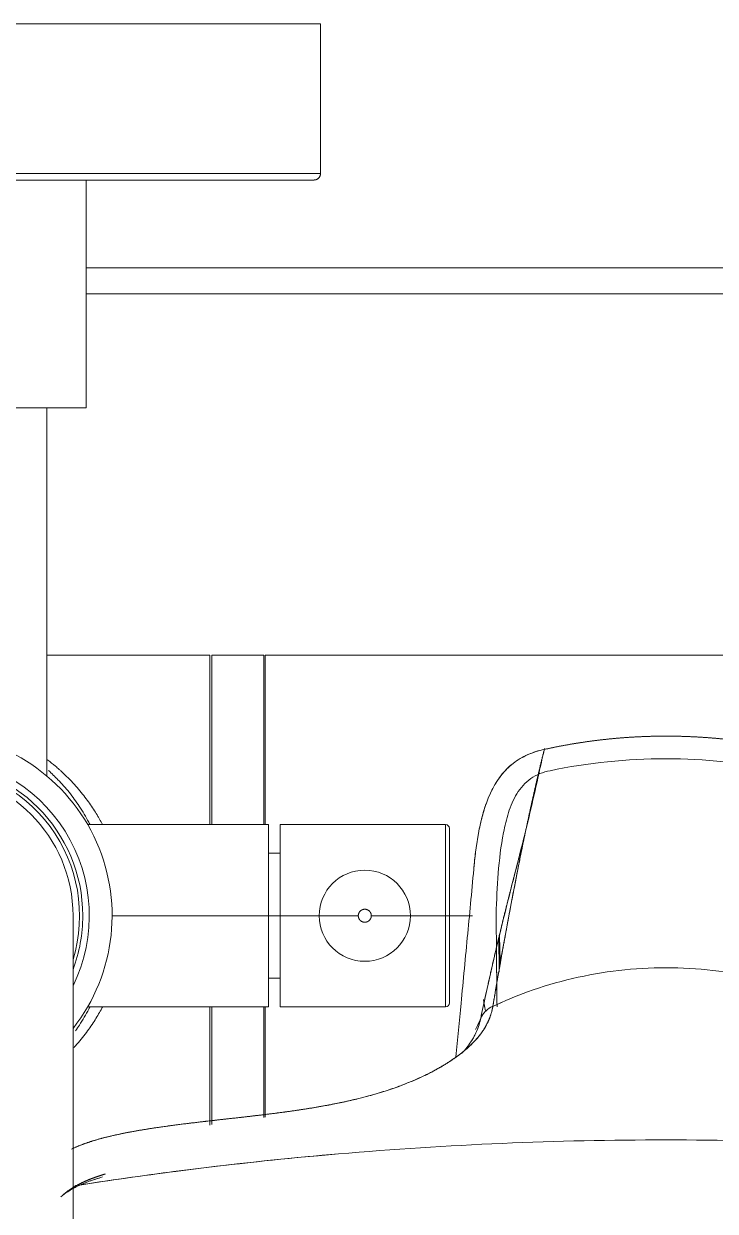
# Model space of a CAD drawing. Header units: millimetres. Extents: x 8883 to 11259, y -10160 to -6800.
# Drawn here: x 9685.8 to 9738.9, y -7049.6 to -6958.4 of the extents above; entities that cross this region are included whole.
import ezdxf

# ---------------------------------------------------------------- set-up
doc = ezdxf.new("R2010")
doc.units = ezdxf.units.MM

msp = doc.modelspace()

# ---------------------------------------------------------------- linework, layer by layer
at = {"linetype": 'Continuous', "lineweight": 18}
for p, q in [((9708.596, -6958.384), (9648.596, -6958.384)), ((9708.596, -6958.384), (9708.596, -6969.884)), ((9649.096, -6970.384), (9708.095, -6970.384)), ((9690.596, -6970.384), (9690.596, -6987.884)), ((9690.593, -6977.126), (9900.126, -6977.126)), ((9666.596, -6987.884), (9690.596, -6987.884)), ((9687.596, -7016.126), (9687.596, -6987.885)), ((9700.096, -7006.884), (9687.595, -7006.884)), ((9700.096, -7019.884), (9700.096, -7006.884)), ((9700.246, -7019.884), (9700.246, -7006.884)), ((9704.246, -7006.884), (9700.246, -7006.884)), ((9704.246, -7019.884), (9704.246, -7006.884)), ((9704.346, -7019.884), (9704.346, -7006.884)), ((9746.596, -7006.884), (9704.346, -7006.884)), ((9704.346, -7006.884), (9704.346, -7019.884)), ((9746.596, -7006.884), (9704.346, -7006.884)), ((9725.793, -7014.048), (9725.787, -7014.049)), ((9704.596, -7019.884), (9690.755, -7019.884)), ((9704.596, -7019.884), (9704.596, -7026.884)), ((9705.496, -7026.884), (9705.496, -7019.884)), ((9718.196, -7019.884), (9705.496, -7019.884)), ((9718.496, -7020.184), (9718.496, -7026.884)), ((9705.496, -7022.084), (9704.596, -7022.084)), ((9689.596, -7066.884), (9689.596, -7026.884)), ((9704.596, -7026.884), (9704.596, -7033.884)), ((9705.496, -7026.884), (9705.496, -7033.884)), ((9718.496, -7026.884), (9718.496, -7033.584)), ((9722.318, -7031.204), (9722.295, -7028.53)), ((9722.33, -7028.38), (9722.4, -7030.544)), ((9722.102, -7029.349), (9722.106, -7029.711)), ((9722.111, -7030.326), (9722.128, -7032.226)), ((9704.596, -7031.684), (9705.496, -7031.684)), ((9690.755, -7033.884), (9704.596, -7033.884)), ((9700.096, -7033.885), (9700.096, -7042.969)), ((9700.246, -7033.885), (9700.246, -7042.918)), ((9704.246, -7033.885), (9704.246, -7042.372)), ((9704.346, -7042.358), (9704.346, -7033.885)), ((9704.346, -7033.885), (9704.346, -7042.358)), ((9705.496, -7033.884), (9718.196, -7033.884))]:
    msp.add_line(p, q, dxfattribs=at)
at = {"linetype": 'Continuous', "lineweight": 13}
for p, q in [((9648.596, -6969.884), (9708.596, -6969.884)), ((9718.196, -7026.884), (9718.196, -7019.884)), ((9704.596, -7026.884), (9705.496, -7026.884)), ((9711.496, -7026.884), (9708.496, -7026.884)), ((9715.496, -7026.884), (9712.496, -7026.884)), ((9718.196, -7026.884), (9718.496, -7026.884)), ((9718.196, -7026.884), (9718.196, -7033.884)), ((9720.275, -7026.884), (9718.495, -7026.884)), ((9718.495, -7026.884), (9720.275, -7026.884))]:
    msp.add_line(p, q, dxfattribs=at)
at = {"linetype": 'Continuous', "lineweight": 18}
for centre, radius, start, end in [((9678.596, -7026.884), 14, 321.78937, 90), ((9678.596, -7026.884), 12.25, 333.89156, 90), ((9678.596, -7026.884), 11.75, 0, 180), ((9678.596, -7026.884), 11.5, 343.04344, 90), ((9678.596, -7026.884), 11, 360, 90), ((9718.196, -7020.184), 0.3, 0, 90), ((9711.996, -7026.884), 3.5, 0, 180), ((9678.596, -7026.884), 11.75, 339.41531, 0), ((9711.996, -7026.884), 3.5, 180, 0), ((9718.196, -7033.584), 0.3, 270, 0)]:
    msp.add_arc(centre, radius, start, end, dxfattribs=at)
for points, weights, degree in [([(9708.596, -6969.884), (9708.596, -6970.092), (9708.303, -6970.384), (9708.095, -6970.384)], [1, 0.923852446424, 0.923852446424, 1], 2), ([(9725.787, -7014.049), (9725.248, -7016.212), (9724.766, -7018.372), (9724.313, -7020.507)], [0.999999846782, 1.00003500986, 1.0000221444, 1], 3)]:
    msp.add_rational_spline(points, weights, degree=degree, dxfattribs=at)
at = {"linetype": 'Continuous', "lineweight": 13}
for points in [[(9900.126, -6979.126), (9690.593, -6979.126)], [(9704.596, -7026.884), (9692.596, -7026.884)], [(9705.496, -7026.884), (9708.496, -7026.884)], [(9715.496, -7026.884), (9718.196, -7026.884)]]:
    msp.add_open_spline(points, degree=1, dxfattribs=at)
at = {"linetype": 'Continuous', "lineweight": 18}
for points, knots in [([(9744.449, -7014.112), (9744.414, -7014.105), (9744.345, -7014.089), (9744.241, -7014.067), (9744.137, -7014.044), (9744.033, -7014.022), (9743.929, -7014), (9743.825, -7013.979), (9743.721, -7013.957), (9743.616, -7013.936), (9743.512, -7013.915), (9743.408, -7013.895), (9743.303, -7013.875), (9743.199, -7013.854), (9743.094, -7013.835), (9742.99, -7013.815), (9742.885, -7013.796), (9742.78, -7013.777), (9742.676, -7013.758), (9742.571, -7013.74), (9742.466, -7013.721), (9742.361, -7013.703), (9742.256, -7013.686), (9742.151, -7013.668), (9742.046, -7013.651), (9741.941, -7013.634), (9741.836, -7013.617), (9741.731, -7013.601), (9741.626, -7013.585), (9741.521, -7013.569), (9741.416, -7013.553), (9741.311, -7013.538), (9741.205, -7013.523), (9741.1, -7013.508), (9740.995, -7013.493), (9740.889, -7013.479), (9740.784, -7013.465), (9740.678, -7013.451), (9740.573, -7013.437), (9740.468, -7013.424), (9740.362, -7013.411), (9740.256, -7013.398), (9740.151, -7013.386), (9740.045, -7013.373), (9739.94, -7013.361), (9739.834, -7013.35), (9739.728, -7013.338), (9739.622, -7013.327), (9739.517, -7013.316), (9739.411, -7013.305), (9739.305, -7013.295), (9739.199, -7013.285), (9739.093, -7013.275), (9738.988, -7013.265), (9738.882, -7013.256), (9738.776, -7013.246), (9738.67, -7013.238), (9738.564, -7013.229), (9738.458, -7013.221), (9738.352, -7013.213), (9738.246, -7013.205), (9738.14, -7013.197), (9738.034, -7013.19), (9737.928, -7013.183), (9737.822, -7013.176), (9737.716, -7013.169), (9737.609, -7013.163), (9737.503, -7013.157), (9737.397, -7013.151), (9737.291, -7013.146), (9737.185, -7013.141), (9737.079, -7013.136), (9736.972, -7013.131), (9736.866, -7013.127), (9736.76, -7013.122), (9736.654, -7013.119), (9736.548, -7013.115), (9736.441, -7013.111), (9736.335, -7013.108), (9736.229, -7013.105), (9736.123, -7013.103), (9736.016, -7013.1), (9735.91, -7013.098), (9735.804, -7013.097), (9735.697, -7013.095), (9735.591, -7013.094), (9735.485, -7013.093), (9735.379, -7013.092), (9735.272, -7013.091), (9735.166, -7013.091), (9735.06, -7013.091), (9734.953, -7013.091), (9734.847, -7013.092), (9734.741, -7013.093), (9734.635, -7013.094), (9734.528, -7013.095), (9734.422, -7013.097), (9734.316, -7013.098), (9734.209, -7013.1), (9734.103, -7013.103), (9733.997, -7013.105), (9733.891, -7013.108), (9733.784, -7013.111), (9733.678, -7013.115), (9733.572, -7013.118), (9733.466, -7013.122), (9733.359, -7013.127), (9733.253, -7013.131), (9733.147, -7013.136), (9733.041, -7013.141), (9732.935, -7013.146), (9732.829, -7013.151), (9732.722, -7013.157), (9732.616, -7013.163), (9732.51, -7013.169), (9732.404, -7013.176), (9732.298, -7013.183), (9732.192, -7013.19), (9732.086, -7013.197), (9731.98, -7013.205), (9731.874, -7013.212), (9731.768, -7013.221), (9731.662, -7013.229), (9731.556, -7013.238), (9731.45, -7013.246), (9731.344, -7013.256), (9731.238, -7013.265), (9731.132, -7013.275), (9731.026, -7013.285), (9730.92, -7013.295), (9730.815, -7013.305), (9730.709, -7013.316), (9730.603, -7013.327), (9730.497, -7013.338), (9730.392, -7013.349), (9730.286, -7013.361), (9730.18, -7013.373), (9730.075, -7013.386), (9729.969, -7013.398), (9729.864, -7013.411), (9729.758, -7013.424), (9729.653, -7013.437), (9729.547, -7013.451), (9729.442, -7013.465), (9729.336, -7013.479), (9729.231, -7013.493), (9729.125, -7013.508), (9729.02, -7013.522), (9728.915, -7013.538), (9728.81, -7013.553), (9728.704, -7013.569), (9728.599, -7013.585), (9728.494, -7013.601), (9728.389, -7013.617), (9728.284, -7013.634), (9728.179, -7013.651), (9728.074, -7013.668), (9727.969, -7013.685), (9727.864, -7013.703), (9727.759, -7013.721), (9727.655, -7013.739), (9727.55, -7013.758), (9727.445, -7013.777), (9727.34, -7013.796), (9727.236, -7013.815), (9727.131, -7013.835), (9727.027, -7013.854), (9726.922, -7013.874), (9726.818, -7013.895), (9726.713, -7013.915), (9726.609, -7013.936), (9726.505, -7013.957), (9726.4, -7013.979), (9726.296, -7014), (9726.192, -7014.022), (9726.088, -7014.044), (9725.984, -7014.067), (9725.88, -7014.089), (9725.811, -7014.105), (9725.776, -7014.112)], [0, 0, 0, 0, 0.005655, 0.011311, 0.016966, 0.022621, 0.028275, 0.03393, 0.039584, 0.045238, 0.050892, 0.056545, 0.062199, 0.067852, 0.073505, 0.079158, 0.084811, 0.090463, 0.096116, 0.101768, 0.10742, 0.113072, 0.118724, 0.124375, 0.130027, 0.135678, 0.141329, 0.14698, 0.152631, 0.158282, 0.163932, 0.169583, 0.175233, 0.180883, 0.186533, 0.192183, 0.197833, 0.203483, 0.209132, 0.214782, 0.220431, 0.22608, 0.231729, 0.237378, 0.243027, 0.248676, 0.254325, 0.259973, 0.265622, 0.27127, 0.276919, 0.282567, 0.288215, 0.293863, 0.299511, 0.305159, 0.310807, 0.316455, 0.322103, 0.32775, 0.333398, 0.339045, 0.344693, 0.35034, 0.355988, 0.361635, 0.367282, 0.372929, 0.378577, 0.384224, 0.389871, 0.395518, 0.401165, 0.406812, 0.412459, 0.418106, 0.423752, 0.429399, 0.435046, 0.440693, 0.44634, 0.451986, 0.457633, 0.46328, 0.468927, 0.474573, 0.48022, 0.485867, 0.491514, 0.49716, 0.502807, 0.508454, 0.5141, 0.519747, 0.525394, 0.531041, 0.536687, 0.542334, 0.547981, 0.553628, 0.559275, 0.564922, 0.570569, 0.576215, 0.581862, 0.587509, 0.593157, 0.598804, 0.604451, 0.610098, 0.615745, 0.621393, 0.62704, 0.632687, 0.638335, 0.643982, 0.64963, 0.655277, 0.660925, 0.666573, 0.672221, 0.677869, 0.683517, 0.689165, 0.694813, 0.700461, 0.706109, 0.711758, 0.717406, 0.723055, 0.728704, 0.734352, 0.740001, 0.74565, 0.751299, 0.756949, 0.762598, 0.768247, 0.773897, 0.779546, 0.785196, 0.790846, 0.796496, 0.802146, 0.807796, 0.813447, 0.819097, 0.824748, 0.830399, 0.83605, 0.841701, 0.847352, 0.853003, 0.858655, 0.864306, 0.869958, 0.87561, 0.881262, 0.886915, 0.892567, 0.89822, 0.903873, 0.909526, 0.915179, 0.920832, 0.926486, 0.93214, 0.937794, 0.943448, 0.949102, 0.954756, 0.960411, 0.966066, 0.971721, 0.977377, 0.983032, 0.988688, 0.994344, 1, 1, 1, 1]), ([(9720.379, -7023.102), (9720.385, -7023.039), (9720.391, -7022.977), (9720.439, -7022.497), (9720.487, -7022.079), (9720.602, -7021.24), (9720.67, -7020.82), (9720.833, -7019.977), (9720.928, -7019.553), (9721.163, -7018.701), (9721.304, -7018.273), (9721.565, -7017.634), (9721.66, -7017.421), (9721.873, -7017.001), (9721.99, -7016.793), (9722.384, -7016.177), (9722.705, -7015.775), (9723.466, -7015.092), (9723.905, -7014.81), (9724.828, -7014.37), (9725.312, -7014.212), (9725.776, -7014.112)], [0, 0, 0, 0, 0.018284, 0.018284, 0.140999, 0.140999, 0.263713, 0.263713, 0.386428, 0.386428, 0.509142, 0.509142, 0.570499, 0.570499, 0.631857, 0.631857, 0.754571, 0.754571, 0.877286, 0.877286, 1, 1, 1, 1]), ([(9725.776, -7014.112), (9725.776, -7014.112), (9725.559, -7014.158), (9725.13, -7014.27), (9724.506, -7014.502), (9723.914, -7014.805), (9723.365, -7015.179), (9722.87, -7015.622), (9722.435, -7016.121), (9722.06, -7016.666), (9721.741, -7017.244), (9721.471, -7017.846), (9721.243, -7018.465), (9721.051, -7019.095), (9720.835, -7019.946), (9720.629, -7021.024), (9720.481, -7022.113), (9720.412, -7022.769), (9720.39, -7022.99)], [0, 0, 0, 0, 0.000036, 0.058823, 0.117609, 0.176395, 0.235181, 0.293967, 0.352753, 0.411539, 0.470325, 0.529111, 0.587897, 0.646683, 0.705469, 0.823042, 0.940614, 1, 1, 1, 1]), ([(9724.313, -7020.507), (9724.445, -7019.97), (9724.573, -7019.435), (9724.822, -7018.368), (9724.943, -7017.836), (9725.183, -7016.772), (9725.301, -7016.24), (9725.537, -7015.177), (9725.656, -7014.645), (9725.776, -7014.112)], [0, 0, 0, 0, 0.25, 0.25, 0.5, 0.5, 0.75, 0.75, 1, 1, 1, 1]), ([(9725.779, -7014.095), (9725.779, -7014.095), (9725.779, -7014.095), (9725.776, -7014.095), (9725.776, -7014.101), (9725.776, -7014.112)], [0, 0, 0, 0, 0.029239, 0.029239, 1, 1, 1, 1]), ([(9687.635, -7014.914), (9687.646, -7014.923), (9687.657, -7014.931), (9687.854, -7015.08), (9688.046, -7015.233), (9688.342, -7015.481), (9688.441, -7015.567), (9688.592, -7015.701), (9688.668, -7015.769), (9688.757, -7015.85), (9688.801, -7015.892), (9688.824, -7015.912), (9688.835, -7015.923), (9688.84, -7015.928), (9688.843, -7015.931), (9688.845, -7015.932), (9688.845, -7015.933), (9688.846, -7015.933), (9688.846, -7015.933), (9689.2, -7016.264), (9689.521, -7016.597), (9690.105, -7017.255), (9690.368, -7017.581), (9690.842, -7018.214), (9691.053, -7018.522), (9691.337, -7018.967), (9691.426, -7019.112), (9691.551, -7019.324), (9691.612, -7019.429), (9691.68, -7019.549), (9691.713, -7019.608), (9691.729, -7019.638), (9691.737, -7019.653), (9691.741, -7019.66), (9691.743, -7019.664), (9691.744, -7019.666), (9691.745, -7019.667), (9691.745, -7019.667), (9691.745, -7019.667), (9691.745, -7019.667), (9691.745, -7019.667), (9691.745, -7019.667), (9691.782, -7019.734), (9691.818, -7019.801), (9691.853, -7019.867)], [0, 0, 0, 0, 0.005639, 0.005639, 0.102858, 0.102858, 0.151468, 0.151468, 0.175773, 0.187925, 0.194001, 0.19704, 0.198559, 0.199318, 0.199698, 0.199888, 0.199983, 0.199983, 0.200078, 0.200078, 0.394517, 0.394517, 0.588956, 0.588956, 0.783394, 0.783394, 0.880614, 0.880614, 0.929224, 0.953528, 0.965681, 0.971757, 0.974795, 0.976314, 0.977074, 0.977454, 0.977643, 0.977738, 0.977786, 0.97781, 0.97781, 0.977833, 0.977833, 1, 1, 1, 1]), ([(9722.079, -7026.762), (9722.111, -7025.711), (9722.193, -7023.613), (9722.509, -7021.018), (9722.986, -7018.947), (9723.596, -7017.479), (9724.656, -7016.229), (9725.691, -7015.857), (9726.216, -7015.747)], [0, 0, 0, 0, 0.25, 0.5, 0.625, 0.75, 0.875, 1, 1, 1, 1]), ([(9724.313, -7020.507), (9724.026, -7021.655), (9723.73, -7022.812), (9723.284, -7024.565), (9723.134, -7025.152), (9722.837, -7026.332), (9722.69, -7026.924), (9722.397, -7028.115), (9722.253, -7028.713), (9721.968, -7029.913), (9721.548, -7031.72), (9721.149, -7033.542), (9720.894, -7034.761)], [0, 0, 0, 0, 0.25, 0.25, 0.375, 0.375, 0.5, 0.5, 0.625, 0.625, 0.75, 1, 1, 1, 1]), ([(9720.894, -7034.761), (9720.91, -7034.686), (9720.942, -7034.535), (9720.989, -7034.31), (9721.036, -7034.087), (9721.083, -7033.866), (9721.13, -7033.646), (9721.177, -7033.429), (9721.223, -7033.213), (9721.27, -7032.999), (9721.316, -7032.787), (9721.362, -7032.577), (9721.408, -7032.369), (9721.454, -7032.162), (9721.499, -7031.957), (9721.545, -7031.754), (9721.59, -7031.553), (9721.634, -7031.354), (9721.679, -7031.156), (9721.724, -7030.96), (9721.768, -7030.766), (9721.812, -7030.574), (9721.855, -7030.384), (9721.899, -7030.195), (9721.942, -7030.008), (9721.985, -7029.823), (9722.028, -7029.64), (9722.071, -7029.459), (9722.113, -7029.279), (9722.155, -7029.101), (9722.196, -7028.925), (9722.238, -7028.751), (9722.279, -7028.579), (9722.32, -7028.408), (9722.36, -7028.239), (9722.401, -7028.072), (9722.441, -7027.906), (9722.48, -7027.743), (9722.52, -7027.581), (9722.559, -7027.421), (9722.597, -7027.262), (9722.636, -7027.106), (9722.674, -7026.951), (9722.712, -7026.798), (9722.749, -7026.646), (9722.786, -7026.497), (9722.823, -7026.349), (9722.859, -7026.203), (9722.895, -7026.058), (9722.931, -7025.916), (9722.967, -7025.775), (9723.002, -7025.636), (9723.036, -7025.498), (9723.07, -7025.363), (9723.104, -7025.229), (9723.138, -7025.096), (9723.171, -7024.966), (9723.204, -7024.837), (9723.236, -7024.71), (9723.268, -7024.585), (9723.3, -7024.461), (9723.331, -7024.339), (9723.362, -7024.219), (9723.392, -7024.1), (9723.423, -7023.983), (9723.452, -7023.868), (9723.481, -7023.755), (9723.51, -7023.643), (9723.539, -7023.533), (9723.567, -7023.425), (9723.594, -7023.318), (9723.621, -7023.213), (9723.648, -7023.11), (9723.675, -7023.008), (9723.7, -7022.908), (9723.726, -7022.81), (9723.751, -7022.714), (9723.776, -7022.619), (9723.8, -7022.526), (9723.824, -7022.434), (9723.847, -7022.345), (9723.87, -7022.257), (9723.892, -7022.17), (9723.914, -7022.085), (9723.936, -7022.002), (9723.957, -7021.921), (9723.977, -7021.841), (9723.997, -7021.763), (9724.017, -7021.687), (9724.036, -7021.612), (9724.055, -7021.539), (9724.073, -7021.468), (9724.091, -7021.398), (9724.109, -7021.33), (9724.126, -7021.263), (9724.142, -7021.199), (9724.158, -7021.136), (9724.174, -7021.074), (9724.189, -7021.014), (9724.203, -7020.956), (9724.217, -7020.9), (9724.231, -7020.845), (9724.244, -7020.792), (9724.257, -7020.74), (9724.269, -7020.691), (9724.281, -7020.642), (9724.292, -7020.596), (9724.303, -7020.551), (9724.31, -7020.522), (9724.313, -7020.507)], [0, 0, 0, 0, 0.015505, 0.030895, 0.04617, 0.061328, 0.076371, 0.091299, 0.106111, 0.120807, 0.135387, 0.149852, 0.164201, 0.178434, 0.192552, 0.206553, 0.220439, 0.234209, 0.247863, 0.261401, 0.274823, 0.288129, 0.30132, 0.314394, 0.327352, 0.340194, 0.352921, 0.365531, 0.378025, 0.390403, 0.402664, 0.41481, 0.426839, 0.438753, 0.45055, 0.46223, 0.473795, 0.485243, 0.496575, 0.507791, 0.51889, 0.529873, 0.54074, 0.55149, 0.562124, 0.572642, 0.583043, 0.593328, 0.603496, 0.613548, 0.623483, 0.633302, 0.643004, 0.65259, 0.662059, 0.671412, 0.680648, 0.689767, 0.69877, 0.707656, 0.716426, 0.725079, 0.733615, 0.742035, 0.750338, 0.758524, 0.766594, 0.774547, 0.782383, 0.790102, 0.797705, 0.805191, 0.81256, 0.819812, 0.826948, 0.833966, 0.840868, 0.847653, 0.854322, 0.860873, 0.867308, 0.873625, 0.879826, 0.88591, 0.891877, 0.897727, 0.90346, 0.909077, 0.914576, 0.919958, 0.925224, 0.930372, 0.935404, 0.940319, 0.945116, 0.949797, 0.954361, 0.958808, 0.963137, 0.96735, 0.971446, 0.975425, 0.979287, 0.983031, 0.986659, 0.99017, 0.993564, 0.99684, 1, 1, 1, 1]), ([(9721.831, -7033.817), (9722.017, -7032.707), (9722.208, -7031.602), (9722.599, -7029.392), (9722.799, -7028.288), (9723.21, -7026.078), (9723.42, -7024.97), (9723.746, -7023.303), (9723.856, -7022.746), (9724.081, -7021.629), (9724.196, -7021.069), (9724.313, -7020.507)], [0, 0, 0, 0, 0.25, 0.25, 0.5, 0.5, 0.75, 0.75, 0.875, 0.875, 1, 1, 1, 1]), ([(9724.313, -7020.507), (9724.3, -7020.57), (9724.273, -7020.698), (9724.233, -7020.892), (9724.192, -7021.091), (9724.151, -7021.294), (9724.108, -7021.501), (9724.065, -7021.713), (9724.021, -7021.929), (9723.977, -7022.15), (9723.932, -7022.375), (9723.886, -7022.604), (9723.839, -7022.838), (9723.792, -7023.076), (9723.744, -7023.319), (9723.696, -7023.566), (9723.646, -7023.817), (9723.597, -7024.073), (9723.546, -7024.334), (9723.495, -7024.598), (9723.443, -7024.867), (9723.391, -7025.141), (9723.337, -7025.418), (9723.284, -7025.701), (9723.229, -7025.987), (9723.174, -7026.278), (9723.119, -7026.574), (9723.063, -7026.873), (9723.006, -7027.178), (9722.949, -7027.486), (9722.891, -7027.8), (9722.833, -7028.117), (9722.774, -7028.439), (9722.714, -7028.766), (9722.654, -7029.097), (9722.594, -7029.432), (9722.533, -7029.772), (9722.471, -7030.117), (9722.409, -7030.466), (9722.347, -7030.82), (9722.284, -7031.178), (9722.22, -7031.541), (9722.156, -7031.909), (9722.092, -7032.281), (9722.027, -7032.658), (9721.962, -7033.04), (9721.897, -7033.427), (9721.853, -7033.686), (9721.831, -7033.817)], [0, 0, 0, 0, 0.014068, 0.028477, 0.043227, 0.058317, 0.073749, 0.08952, 0.105633, 0.122086, 0.13888, 0.156015, 0.173491, 0.191308, 0.209465, 0.227963, 0.246802, 0.265982, 0.285503, 0.305365, 0.325568, 0.346111, 0.366996, 0.388222, 0.409789, 0.431696, 0.453945, 0.476535, 0.499466, 0.522739, 0.546352, 0.570307, 0.594602, 0.619239, 0.644218, 0.669537, 0.695198, 0.7212, 0.747544, 0.774229, 0.801255, 0.828623, 0.856332, 0.884383, 0.912775, 0.941508, 0.970583, 1, 1, 1, 1]), ([(9720.392, -7022.973), (9720.227, -7024.756), (9719.889, -7028.356), (9719.42, -7033.252), (9719.112, -7036.362), (9718.976, -7037.716)], [0, 0, 0, 0, 0.348452, 0.71334, 1, 1, 1, 1]), ([(9722.105, -7029.711), (9722.107, -7029.864), (9722.108, -7030.023), (9722.117, -7031.035), (9722.123, -7031.714), (9722.128, -7032.225)], [0, 0, 0, 0, 0.163891, 0.163891, 1, 1, 1, 1]), ([(9748.399, -7033.848), (9747.531, -7033.436), (9745.535, -7032.604), (9742.3, -7031.639), (9738.733, -7031.014), (9735.112, -7030.804), (9731.492, -7031.014), (9727.924, -7031.639), (9724.69, -7032.604), (9722.693, -7033.436), (9721.825, -7033.848)], [0, 0, 0, 0, 0.105593, 0.237062, 0.368531, 0.5, 0.631469, 0.762938, 0.894407, 1, 1, 1, 1]), ([(9721.16, -7033.621), (9721.165, -7033.656), (9721.194, -7033.841), (9721.231, -7034.024), (9721.266, -7034.171)], [0, 0, 0, 0, 0.188331, 1, 1, 1, 1]), ([(9689.484, -7044.801), (9689.606, -7044.743), (9689.938, -7044.596), (9690.291, -7044.459), (9690.63, -7044.338), (9690.745, -7044.299), (9690.976, -7044.223), (9691.094, -7044.186), (9691.449, -7044.079), (9691.691, -7044.011), (9692.181, -7043.882), (9692.43, -7043.821), (9692.932, -7043.706), (9693.438, -7043.597), (9693.949, -7043.499), (9694.46, -7043.406), (9694.715, -7043.362), (9695.225, -7043.277), (9695.479, -7043.237), (9695.985, -7043.16), (9696.238, -7043.123), (9696.739, -7043.052), (9696.988, -7043.018), (9697.732, -7042.919), (9698.221, -7042.858), (9699.184, -7042.741), (9699.659, -7042.686), (9700.591, -7042.58), (9701.049, -7042.528), (9701.947, -7042.428), (9702.386, -7042.379), (9703.247, -7042.281), (9703.668, -7042.232), (9704.489, -7042.133), (9704.89, -7042.083), (9705.671, -7041.981), (9706.051, -7041.929), (9706.791, -7041.824), (9707.151, -7041.77), (9707.848, -7041.659), (9708.186, -7041.603), (9708.84, -7041.489), (9709.472, -7041.373), (9710.355, -7041.194), (9710.901, -7041.071), (9711.426, -7040.947), (9711.678, -7040.884), (9712.162, -7040.757), (9712.394, -7040.694), (9712.839, -7040.567), (9713.052, -7040.503), (9713.461, -7040.377), (9713.656, -7040.314), (9714.028, -7040.19), (9714.205, -7040.129), (9714.542, -7040.009), (9714.702, -7039.95), (9715.157, -7039.777), (9715.428, -7039.667), (9715.916, -7039.46), (9716.134, -7039.362), (9716.524, -7039.181), (9716.696, -7039.098), (9717.003, -7038.944), (9717.137, -7038.875), (9717.372, -7038.75), (9717.474, -7038.695), (9717.647, -7038.599), (9717.719, -7038.558), (9717.837, -7038.49), (9717.884, -7038.463), (9717.926, -7038.438), (9717.936, -7038.433), (9717.944, -7038.427), (9717.947, -7038.426), (9717.947, -7038.426), (9717.947, -7038.426), (9717.947, -7038.426), (9717.947, -7038.426), (9717.947, -7038.426), (9717.947, -7038.426), (9717.948, -7038.426), (9717.948, -7038.425), (9717.951, -7038.424), (9717.963, -7038.417), (9718.008, -7038.39), (9718.187, -7038.282), (9718.35, -7038.181), (9718.976, -7037.776), (9719.395, -7037.46), (9719.84, -7037.08), (9719.925, -7037.004), (9720.088, -7036.855), (9720.322, -7036.633), (9720.524, -7036.417), (9720.709, -7036.203), (9720.767, -7036.132), (9720.837, -7036.044), (9720.854, -7036.022), (9720.872, -7035.999), (9720.876, -7035.993), (9720.877, -7035.992), (9720.878, -7035.992), (9720.878, -7035.991), (9720.878, -7035.991), (9720.878, -7035.991), (9720.878, -7035.991), (9720.878, -7035.991), (9720.879, -7035.99), (9720.881, -7035.987), (9720.893, -7035.971), (9720.907, -7035.953), (9720.945, -7035.903), (9720.976, -7035.86), (9721.048, -7035.757), (9721.089, -7035.697), (9721.221, -7035.491), (9721.323, -7035.319), (9721.446, -7035.064), (9721.47, -7035.011), (9721.5, -7034.942), (9721.508, -7034.925), (9721.516, -7034.906), (9721.517, -7034.902), (9721.518, -7034.9), (9721.518, -7034.9), (9721.518, -7034.9), (9721.518, -7034.9), (9721.518, -7034.899), (9721.519, -7034.898), (9721.522, -7034.89), (9721.535, -7034.86), (9721.546, -7034.832), (9721.59, -7034.722), (9721.62, -7034.638), (9721.672, -7034.482), (9721.694, -7034.408), (9721.732, -7034.271), (9721.748, -7034.207), (9721.776, -7034.088), (9721.788, -7034.033), (9721.809, -7033.933), (9721.818, -7033.888), (9721.825, -7033.847)], [0, 0, 0, 0, 0.00516, 0.013591, 0.013591, 0.017806, 0.017806, 0.022021, 0.022021, 0.030452, 0.030452, 0.038883, 0.038883, 0.047314, 0.055745, 0.055745, 0.064176, 0.064176, 0.072606, 0.072606, 0.081037, 0.081037, 0.089468, 0.089468, 0.10633, 0.10633, 0.123192, 0.123192, 0.140053, 0.140053, 0.156915, 0.156915, 0.173777, 0.173777, 0.190638, 0.190638, 0.2075, 0.2075, 0.224362, 0.224362, 0.241223, 0.241223, 0.258085, 0.274947, 0.291809, 0.291809, 0.30867, 0.30867, 0.325532, 0.325532, 0.342394, 0.342394, 0.359255, 0.359255, 0.376117, 0.376117, 0.392979, 0.392979, 0.426702, 0.426702, 0.460426, 0.460426, 0.494149, 0.494149, 0.527872, 0.527872, 0.561596, 0.561596, 0.595319, 0.595319, 0.629043, 0.629043, 0.637473, 0.639581, 0.640108, 0.64024, 0.640273, 0.640281, 0.640281, 0.640285, 0.640285, 0.640289, 0.640306, 0.640372, 0.640635, 0.641689, 0.645904, 0.662766, 0.662766, 0.730213, 0.730213, 0.747074, 0.747074, 0.763936, 0.79766, 0.79766, 0.814521, 0.814521, 0.818737, 0.819791, 0.820054, 0.82012, 0.820136, 0.82014, 0.82014, 0.820145, 0.820153, 0.820186, 0.820318, 0.820844, 0.822952, 0.831383, 0.831383, 0.848245, 0.848245, 0.865106, 0.865106, 0.89883, 0.89883, 0.907261, 0.907261, 0.909368, 0.909895, 0.910027, 0.91006, 0.910068, 0.910068, 0.910076, 0.910093, 0.910159, 0.910422, 0.911476, 0.915691, 0.915691, 0.932553, 0.932553, 0.949415, 0.949415, 0.966277, 0.966277, 0.983138, 0.983138, 1, 1, 1, 1]), ([(9721.825, -7033.848), (9721.823, -7033.861), (9721.816, -7033.902), (9721.8, -7033.984), (9721.774, -7034.108), (9721.733, -7034.274), (9721.672, -7034.483), (9721.6, -7034.69), (9721.523, -7034.881), (9721.453, -7035.038), (9721.378, -7035.191), (9721.299, -7035.339), (9721.216, -7035.481), (9721.122, -7035.632), (9721.004, -7035.807), (9720.846, -7036.021), (9720.637, -7036.278), (9720.441, -7036.495), (9720.283, -7036.657), (9720.187, -7036.753), (9720.076, -7036.861), (9719.947, -7036.981), (9719.8, -7037.112), (9719.632, -7037.257), (9719.439, -7037.414), (9719.245, -7037.565), (9719.055, -7037.706), (9718.875, -7037.836), (9718.677, -7037.973), (9718.462, -7038.115), (9718.227, -7038.265), (9717.97, -7038.422), (9717.689, -7038.585), (9717.382, -7038.756), (9717.046, -7038.933), (9716.678, -7039.118), (9716.276, -7039.308), (9715.836, -7039.504), (9715.355, -7039.705), (9714.829, -7039.911), (9714.256, -7040.119), (9713.632, -7040.328), (9712.955, -7040.538), (9712.222, -7040.745), (9711.622, -7040.899), (9711.186, -7041.004), (9710.934, -7041.063), (9710.679, -7041.121), (9710.421, -7041.178), (9710.161, -7041.233), (9709.897, -7041.288), (9709.631, -7041.341), (9709.363, -7041.394), (9709.092, -7041.445), (9708.82, -7041.495), (9708.545, -7041.544), (9708.268, -7041.592), (9707.989, -7041.638), (9707.709, -7041.684), (9707.427, -7041.729), (9707.143, -7041.772), (9706.859, -7041.815), (9706.573, -7041.857), (9706.286, -7041.898), (9705.997, -7041.937), (9705.708, -7041.977), (9705.418, -7042.015), (9705.128, -7042.053), (9704.837, -7042.089), (9704.545, -7042.126), (9704.315, -7042.154), (9704.146, -7042.175), (9704.038, -7042.188), (9703.927, -7042.201), (9703.815, -7042.214), (9703.702, -7042.228), (9703.586, -7042.241), (9703.468, -7042.255), (9703.348, -7042.269), (9703.226, -7042.283), (9703.103, -7042.298), (9702.977, -7042.312), (9702.849, -7042.327), (9702.72, -7042.342), (9702.588, -7042.357), (9702.455, -7042.372), (9702.319, -7042.387), (9702.181, -7042.403), (9702.042, -7042.419), (9701.9, -7042.435), (9701.756, -7042.451), (9701.611, -7042.467), (9701.463, -7042.484), (9701.313, -7042.501), (9701.161, -7042.518), (9701.007, -7042.535), (9700.852, -7042.553), (9700.693, -7042.57), (9700.533, -7042.588), (9700.371, -7042.607), (9700.207, -7042.625), (9700.041, -7042.644), (9699.873, -7042.664), (9699.702, -7042.683), (9699.53, -7042.703), (9699.355, -7042.724), (9699.179, -7042.744), (9699, -7042.765), (9698.819, -7042.787), (9698.637, -7042.809), (9698.452, -7042.831), (9698.265, -7042.854), (9698.076, -7042.878), (9697.886, -7042.902), (9697.693, -7042.926), (9697.498, -7042.951), (9697.302, -7042.977), (9697.103, -7043.003), (9696.903, -7043.03), (9696.7, -7043.058), (9696.496, -7043.087), (9696.272, -7043.119), (9696.027, -7043.154), (9695.763, -7043.194), (9695.499, -7043.235), (9695.236, -7043.277), (9694.973, -7043.32), (9694.711, -7043.364), (9694.449, -7043.41), (9694.188, -7043.457), (9693.928, -7043.505), (9693.669, -7043.555), (9693.411, -7043.607), (9693.154, -7043.66), (9692.9, -7043.715), (9692.647, -7043.772), (9692.447, -7043.819), (9692.3, -7043.854), (9692.203, -7043.877), (9692.107, -7043.901), (9692.011, -7043.926), (9691.915, -7043.951), (9691.819, -7043.976), (9691.722, -7044.002), (9691.626, -7044.028), (9691.53, -7044.055), (9691.434, -7044.083), (9691.338, -7044.111), (9691.242, -7044.139), (9691.147, -7044.168), (9691.051, -7044.198), (9690.956, -7044.228), (9690.861, -7044.259), (9690.767, -7044.291), (9690.672, -7044.323), (9690.579, -7044.355), (9690.485, -7044.388), (9690.392, -7044.422), (9690.3, -7044.457), (9690.208, -7044.492), (9690.116, -7044.527), (9690.026, -7044.564), (9689.935, -7044.601), (9689.846, -7044.638), (9689.757, -7044.676), (9689.669, -7044.715), (9689.612, -7044.741), (9689.584, -7044.754)], [0, 0, 0, 0, 0.003721, 0.011243, 0.022576, 0.037731, 0.056723, 0.079569, 0.094176, 0.108277, 0.121871, 0.134954, 0.147526, 0.159584, 0.174514, 0.192881, 0.214693, 0.239977, 0.246966, 0.254845, 0.263617, 0.273285, 0.283855, 0.295332, 0.307722, 0.321033, 0.330535, 0.340432, 0.350728, 0.361429, 0.372537, 0.384057, 0.395995, 0.408357, 0.421148, 0.434376, 0.448048, 0.462172, 0.476758, 0.491813, 0.507349, 0.523375, 0.539905, 0.55695, 0.574523, 0.579926, 0.585335, 0.590752, 0.596175, 0.601604, 0.607039, 0.612479, 0.617924, 0.623375, 0.628829, 0.634287, 0.639748, 0.645212, 0.650678, 0.656147, 0.661617, 0.667088, 0.67256, 0.678032, 0.683505, 0.688978, 0.694451, 0.699922, 0.705393, 0.710862, 0.716329, 0.718313, 0.72033, 0.722379, 0.724461, 0.726576, 0.728724, 0.730905, 0.733119, 0.735367, 0.737649, 0.739965, 0.742314, 0.744698, 0.747116, 0.749569, 0.752056, 0.754579, 0.757136, 0.759728, 0.762356, 0.76502, 0.767719, 0.770454, 0.773226, 0.776033, 0.778877, 0.781758, 0.784675, 0.78763, 0.790622, 0.79365, 0.796717, 0.799821, 0.802963, 0.806143, 0.809361, 0.812618, 0.815912, 0.819246, 0.822618, 0.826029, 0.829479, 0.832968, 0.836496, 0.840063, 0.84367, 0.847316, 0.851001, 0.854726, 0.858491, 0.862294, 0.867183, 0.872084, 0.876996, 0.881921, 0.886857, 0.891803, 0.89676, 0.901726, 0.906701, 0.911685, 0.916677, 0.921675, 0.92668, 0.931692, 0.936708, 0.938638, 0.940581, 0.942536, 0.944504, 0.946484, 0.948476, 0.950481, 0.952499, 0.954529, 0.956572, 0.958627, 0.960694, 0.962774, 0.964867, 0.966972, 0.969089, 0.97122, 0.973362, 0.975518, 0.977686, 0.979867, 0.98206, 0.984266, 0.986486, 0.988717, 0.990962, 0.99322, 0.99549, 0.997774, 1, 1, 1, 1]), ([(9691.86, -7033.888), (9691.851, -7033.905), (9691.838, -7033.931), (9691.821, -7033.961), (9691.813, -7033.977), (9691.809, -7033.985), (9691.807, -7033.989), (9691.806, -7033.99), (9691.805, -7033.991), (9691.805, -7033.992), (9691.805, -7033.992), (9691.805, -7033.992), (9691.805, -7033.992), (9691.653, -7034.273), (9691.482, -7034.571), (9691.09, -7035.193), (9690.869, -7035.518), (9690.371, -7036.186), (9690.093, -7036.529), (9689.736, -7036.929), (9689.689, -7036.981), (9689.64, -7037.034)], [0, 0, 0, 0, 0.009109, 0.013975, 0.016408, 0.017625, 0.018233, 0.018537, 0.018689, 0.018765, 0.018803, 0.018803, 0.018841, 0.018841, 0.330271, 0.330271, 0.6417, 0.6417, 0.95313, 0.95313, 1, 1, 1, 1]), ([(9721.831, -7033.817), (9721.63, -7033.913), (9721.439, -7034.046), (9721.198, -7034.289), (9721.125, -7034.377), (9720.996, -7034.563), (9720.94, -7034.661), (9720.894, -7034.761)], [0, 0, 0, 0, 0.5, 0.5, 0.75, 0.75, 1, 1, 1, 1]), ([(9720.894, -7034.761), (9720.767, -7035.332), (9720.562, -7035.894), (9720.031, -7036.751), (9719.817, -7037.039), (9719.523, -7037.371), (9719.487, -7037.41), (9719.449, -7037.45)], [0, 0, 0, 0, 0.637603, 0.637603, 0.956404, 0.956404, 1, 1, 1, 1]), ([(9720.157, -7036.542), (9720.162, -7036.535), (9720.167, -7036.528), (9720.253, -7036.393), (9720.326, -7036.268), (9720.458, -7036.022), (9720.516, -7035.902), (9720.62, -7035.664), (9720.666, -7035.547), (9720.788, -7035.202), (9720.849, -7034.978), (9720.894, -7034.761)], [0, 0, 0, 0, 0.011174, 0.011174, 0.208939, 0.208939, 0.406704, 0.406704, 0.604469, 0.604469, 1, 1, 1, 1]), ([(9783.847, -7048.165), (9776.024, -7046.849), (9759.822, -7044.796), (9735.113, -7043.739), (9711.541, -7044.747), (9696.46, -7046.57), (9689.744, -7047.619)], [0, 0, 0, 0, 0.251947, 0.518051, 0.784155, 1, 1, 1, 1]), ([(9689.782, -7047.613), (9692.345, -7047.213), (9699.063, -7046.255), (9709.981, -7045.083), (9722.535, -7044.277), (9735.113, -7044.008), (9747.69, -7044.277), (9760.244, -7045.083), (9772.305, -7046.378), (9780.155, -7047.544), (9783.847, -7048.165)], [0, 0, 0, 0, 0.082422, 0.215528, 0.348634, 0.48174, 0.614845, 0.747951, 0.881057, 1, 1, 1, 1]), ([(9691.869, -7046.947), (9691.686, -7046.999), (9691.509, -7047.053), (9691.167, -7047.164), (9690.671, -7047.336), (9689.93, -7047.65), (9689.426, -7047.931), (9689.001, -7048.203), (9688.823, -7048.332), (9688.659, -7048.466)], [0, 0, 0, 0, 0.130247, 0.130247, 0.260493, 0.520986, 0.781479, 0.781479, 1, 1, 1, 1]), ([(9688.787, -7048.362), (9688.822, -7048.33), (9688.906, -7048.256), (9689.046, -7048.143), (9689.207, -7048.021), (9689.38, -7047.901), (9689.565, -7047.782), (9689.761, -7047.665), (9689.969, -7047.55), (9690.141, -7047.462), (9690.268, -7047.399), (9690.346, -7047.362), (9690.424, -7047.325), (9690.503, -7047.289), (9690.582, -7047.254), (9690.661, -7047.22), (9690.74, -7047.186), (9690.819, -7047.153), (9690.899, -7047.121), (9690.978, -7047.09), (9691.058, -7047.059), (9691.137, -7047.029), (9691.216, -7047), (9691.295, -7046.971), (9691.374, -7046.943), (9691.453, -7046.915), (9691.532, -7046.889), (9691.61, -7046.862), (9691.688, -7046.837), (9691.765, -7046.812), (9691.843, -7046.788), (9691.92, -7046.764), (9691.996, -7046.741), (9692.047, -7046.725), (9692.072, -7046.718)], [0, 0, 0, 0, 0.050197, 0.114763, 0.179742, 0.245148, 0.311004, 0.377338, 0.444184, 0.511586, 0.534676, 0.557518, 0.580114, 0.602466, 0.624576, 0.646447, 0.668079, 0.689474, 0.710634, 0.731558, 0.752249, 0.772704, 0.792927, 0.812915, 0.83267, 0.852192, 0.871482, 0.890538, 0.909363, 0.927954, 0.946314, 0.964441, 0.982337, 1, 1, 1, 1]), ([(9692.072, -7046.717), (9692.06, -7046.721), (9692.035, -7046.728), (9691.998, -7046.739), (9691.96, -7046.751), (9691.923, -7046.762), (9691.886, -7046.773), (9691.85, -7046.785), (9691.813, -7046.796), (9691.776, -7046.808), (9691.74, -7046.819), (9691.704, -7046.831), (9691.668, -7046.842), (9691.632, -7046.854), (9691.596, -7046.866), (9691.56, -7046.878), (9691.525, -7046.89), (9691.489, -7046.902), (9691.454, -7046.914), (9691.419, -7046.926), (9691.384, -7046.938), (9691.349, -7046.951), (9691.314, -7046.963), (9691.28, -7046.975), (9691.245, -7046.988), (9691.211, -7047), (9691.177, -7047.013), (9691.143, -7047.025), (9691.109, -7047.038), (9691.075, -7047.051), (9691.042, -7047.063), (9691.009, -7047.076), (9690.976, -7047.089), (9690.943, -7047.102), (9690.91, -7047.115), (9690.877, -7047.128), (9690.845, -7047.141), (9690.812, -7047.154), (9690.78, -7047.168), (9690.748, -7047.181), (9690.717, -7047.194), (9690.685, -7047.208), (9690.654, -7047.221), (9690.622, -7047.235), (9690.591, -7047.248), (9690.561, -7047.262), (9690.53, -7047.275), (9690.499, -7047.289), (9690.469, -7047.303), (9690.439, -7047.316), (9690.409, -7047.33), (9690.379, -7047.344), (9690.35, -7047.358), (9690.32, -7047.372), (9690.291, -7047.386), (9690.262, -7047.4), (9690.233, -7047.414), (9690.205, -7047.428), (9690.176, -7047.443), (9690.157, -7047.452), (9690.148, -7047.457), (9690.147, -7047.457), (9690.146, -7047.458), (9690.144, -7047.459), (9690.14, -7047.461), (9690.133, -7047.465), (9690.118, -7047.472), (9690.088, -7047.487), (9690.028, -7047.518), (9689.944, -7047.563), (9689.846, -7047.616), (9689.774, -7047.658), (9689.726, -7047.686), (9689.701, -7047.7), (9689.677, -7047.715), (9689.652, -7047.73), (9689.628, -7047.745), (9689.604, -7047.759), (9689.58, -7047.774), (9689.556, -7047.789), (9689.533, -7047.804), (9689.509, -7047.819), (9689.486, -7047.834), (9689.463, -7047.85), (9689.44, -7047.865), (9689.418, -7047.88), (9689.399, -7047.893), (9689.377, -7047.907), (9689.345, -7047.929), (9689.293, -7047.965), (9689.222, -7048.015), (9689.147, -7048.071), (9689.058, -7048.139), (9688.968, -7048.211), (9688.876, -7048.29), (9688.82, -7048.34), (9688.795, -7048.363)], [0, 0, 0, 0, 0.008642, 0.017287, 0.025932, 0.034579, 0.043227, 0.051877, 0.060527, 0.069178, 0.07783, 0.086483, 0.095136, 0.103789, 0.112442, 0.121096, 0.12975, 0.138403, 0.147056, 0.155709, 0.164361, 0.173012, 0.181663, 0.190312, 0.198961, 0.207608, 0.216255, 0.224899, 0.233542, 0.242184, 0.250824, 0.259462, 0.268097, 0.276731, 0.285363, 0.293992, 0.302618, 0.311243, 0.319864, 0.328483, 0.337099, 0.345712, 0.354321, 0.362929, 0.371533, 0.380134, 0.388732, 0.397328, 0.40592, 0.41451, 0.423096, 0.43168, 0.440261, 0.44884, 0.457415, 0.465987, 0.474557, 0.483124, 0.491688, 0.50025, 0.500372, 0.500494, 0.500739, 0.501229, 0.502208, 0.504166, 0.508082, 0.515915, 0.531582, 0.562923, 0.594276, 0.625621, 0.633984, 0.642346, 0.650708, 0.65907, 0.667431, 0.675792, 0.684152, 0.692512, 0.700873, 0.709233, 0.717593, 0.725954, 0.734314, 0.742675, 0.751037, 0.755254, 0.767107, 0.786599, 0.813736, 0.848598, 0.876427, 0.922291, 0.964068, 1, 1, 1, 1]), ([(9689.815, -7047.714), (9689.821, -7047.711), (9689.972, -7047.637), (9690.131, -7047.564), (9690.449, -7047.428), (9690.615, -7047.362), (9691.127, -7047.172), (9691.491, -7047.054), (9691.868, -7046.947)], [0, 0, 0, 0, 0.00984, 0.25738, 0.25738, 0.50492, 0.50492, 1, 1, 1, 1])]:
    msp.add_open_spline(points, degree=3, knots=knots, dxfattribs=at)
for points, degree in [([(9725.776, -7014.112), (9727.496, -7013.731), (9729.238, -7013.457), (9730.991, -7013.289)], 3), ([(9725.776, -7014.112), (9725.768, -7014.146), (9725.761, -7014.179), (9725.753, -7014.212)], 3), ([(9725.753, -7014.212), (9725.761, -7014.179), (9725.768, -7014.146), (9725.776, -7014.112)], 3), ([(9725.776, -7014.112), (9725.782, -7014.091), (9725.788, -7014.069), (9725.793, -7014.048)], 3), ([(9725.776, -7014.112), (9725.776, -7014.101), (9725.777, -7014.095), (9725.779, -7014.095)], 3), ([(9726.216, -7015.747), (9732.052, -7014.527), (9738.147, -7014.521), (9744.009, -7015.747)], 3), ([(9722.139, -7033.504), (9722.079, -7026.762)], 1), ([(9722.4, -7030.544), (9722.377, -7029.823), (9722.353, -7029.101), (9722.33, -7028.379)], 3), ([(9722.106, -7029.711), (9722.102, -7029.349)], 1), ([(9722.128, -7032.226), (9722.111, -7030.326)], 1), ([(9721.241, -7034.105), (9721.185, -7033.848), (9721.144, -7033.585), (9721.12, -7033.314)], 3), ([(9721.825, -7033.848), (9722.037, -7033.747), (9722.25, -7033.65), (9722.463, -7033.554)], 3), ([(9722.139, -7033.504), (9722.14, -7033.628), (9722.149, -7033.751), (9722.164, -7033.874)], 3), ([(9721.825, -7033.847), (9721.827, -7033.837), (9721.829, -7033.827), (9721.831, -7033.817)], 3), ([(9721.831, -7033.817), (9721.829, -7033.827), (9721.827, -7033.837), (9721.825, -7033.848)], 3), ([(9720.894, -7034.761), (9720.757, -7035.05), (9720.626, -7035.34), (9720.5, -7035.633)], 3)]:
    msp.add_open_spline(points, degree=degree, dxfattribs=at)
at = {"linetype": 'Continuous', "lineweight": 13}
for points, knots in [([(9687.712, -7015.735), (9687.962, -7015.96), (9688.512, -7016.491), (9689.311, -7017.398), (9690.106, -7018.483), (9690.609, -7019.324), (9690.858, -7019.795), (9690.884, -7019.846)], [0, 0, 0, 0, 0.196262, 0.445724, 0.700503, 0.967854, 1, 1, 1, 1]), ([(9690.884, -7033.923), (9690.86, -7033.969), (9690.614, -7034.437), (9690.251, -7035.045), (9689.882, -7035.579), (9689.777, -7035.725)], [0, 0, 0, 0, 0.07346, 0.741949, 1, 1, 1, 1])]:
    msp.add_open_spline(points, degree=3, knots=knots, dxfattribs=at)
for points in [[(9711.496, -7026.884), (9711.496, -7026.59), (9711.704, -7026.384), (9711.996, -7026.384), (9712.287, -7026.384), (9712.496, -7026.59), (9712.496, -7026.884)], [(9712.496, -7026.884), (9712.496, -7027.179), (9712.287, -7027.384), (9711.996, -7027.384), (9711.704, -7027.384), (9711.496, -7027.179), (9711.496, -7026.884)]]:
    msp.add_rational_spline(points, [1, 0.897383877202, 1.00384021517, 1.39096481319, 1.00384021517, 0.897383877202, 1], degree=3, knots=[0, 0, 0, 0, 0.5, 0.5, 0.5, 1, 1, 1, 1], dxfattribs=at)

doc.saveas('drawing.dxf')
